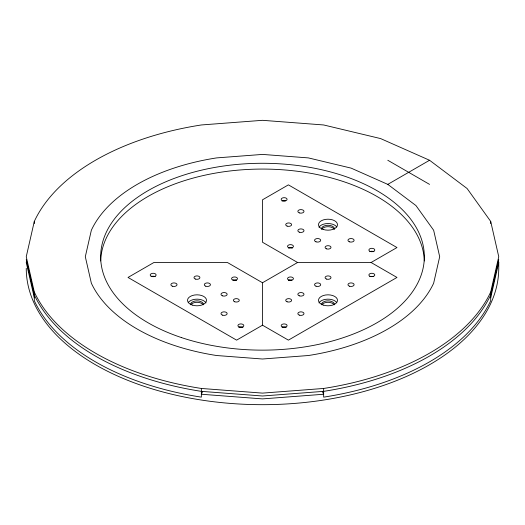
<?xml version="1.0" encoding="UTF-8"?>
<svg xmlns="http://www.w3.org/2000/svg" width="525" height="525" viewBox="0 0 525 525"><rect width="100%" height="100%" fill="white"/><g stroke="black" fill="none" stroke-linecap="round" stroke-linejoin="round"><path stroke-width="0.79" d="M490.698 292.018A236.25 136.395 0 0 1 323.643 388.461L323.643 397.143A236.25 136.395 0 0 0 490.698 300.694L490.698 292.018L498.75 256.712L490.698 221.412L467.099 188.514L429.555 160.263L380.625 138.587L323.643 124.963L262.5 120.317L201.357 124.963A236.25 136.395 0 0 0 34.302 221.412L26.25 256.712L34.302 292.018L34.302 300.694A236.25 136.395 0 0 0 201.357 397.143L201.357 388.461A236.25 136.395 0 0 1 34.302 292.018M26.611 260.932L26.25 262.5L34.302 297.8M498.75 259.606L490.698 294.906A236.25 136.395 0 0 1 323.643 391.355L262.5 396.001L201.357 391.355A236.25 136.395 0 0 1 34.302 294.906L26.25 259.606M490.698 297.8L498.75 262.5L498.389 260.932M202.716 391.322L201.357 394.249L262.5 398.895L323.643 394.249L322.284 391.322M387.791 184.38L415.951 205.564L433.65 230.239L439.688 256.712L433.65 283.192A177.188 102.296 0 0 1 308.359 355.523L262.5 359.008L216.641 355.523A177.188 102.296 0 0 1 91.35 283.192L85.312 256.712L91.35 230.239A177.188 102.296 0 0 1 216.641 157.9L262.5 154.416L308.359 157.9L351.094 168.118L387.791 184.38L429.555 160.263M262.5 282.752L297.583 262.5L371.083 262.5L396.979 277.449L288.396 340.141L262.5 325.192L236.604 340.141L128.021 277.449L153.917 262.5L227.417 262.5L262.5 282.752L262.5 325.192M371.083 262.5L396.979 247.551L288.396 184.859L262.5 199.808L262.5 242.248L297.583 262.5M282.043 201.062L282.66 200.793A2.953 1.706 0 0 0 287.09 199.375A2.953 1.706 0 0 0 282.66 197.899A2.953 1.706 0 0 0 282.66 200.852L285.613 200.793M288.396 248.03L290.483 247.531L292.569 248.03M288.396 280.343L289.715 279.904L291.959 280.074M369.751 251.698L371.838 251.199L373.925 251.698M238.777 327.311L240.863 326.812L242.957 327.311M369.751 276.675L370.361 276.406A2.953 1.706 0 0 0 374.791 274.988A2.953 1.706 0 0 0 370.361 273.512A2.953 1.706 0 0 0 370.361 276.465L373.314 276.406M282.043 327.311L284.137 326.812L286.223 327.311M151.686 276.406L153.162 276.176L155.249 276.675M233.041 280.074L235.285 279.904L236.604 280.343M323.643 388.461L262.5 393.113L201.357 388.461M387.791 160.263L429.555 184.38M498.75 262.5L498.75 268.288A236.25 136.395 0 0 1 262.5 404.683A236.25 136.395 0 0 1 26.25 268.288M490.698 221.412L490.698 223.578M34.302 221.412L34.302 223.578M321.884 304.703A6.556 3.787 0 0 1 327.987 302.308A6.556 3.787 0 0 1 334.084 304.703M318.983 302.886A9.509 5.493 0 0 1 327.672 299.158A9.509 5.493 0 0 1 336.768 302.544M321.431 304.776A6.556 3.787 0 0 1 327.987 300.864A6.556 3.787 0 0 1 334.537 304.776M100.688 260.938A161.831 93.43 0 0 1 262.5 169.07A161.831 93.43 0 0 1 424.312 260.938M321.884 229.09A6.556 3.787 0 0 1 327.987 226.695A6.556 3.787 0 0 1 334.084 229.09M318.983 227.266A9.509 5.493 0 0 1 327.672 223.545A9.509 5.493 0 0 1 336.768 226.931M321.431 229.162A6.556 3.787 0 0 1 327.987 225.245A6.556 3.787 0 0 1 334.537 229.162M190.916 304.703A6.556 3.787 0 0 1 197.013 302.308A6.556 3.787 0 0 1 203.116 304.703M188.232 302.544A9.509 5.493 0 0 1 197.328 299.158A9.509 5.493 0 0 1 206.017 302.886M190.463 304.776A6.556 3.787 0 0 1 197.013 300.864A6.556 3.787 0 0 1 203.569 304.776M299.296 295.831A3.071 1.772 0 0 0 303.995 294.387A3.071 1.772 0 0 0 299.48 292.76A3.071 1.772 0 0 0 299.296 295.831M299.296 315.125A3.071 1.772 0 0 0 303.995 313.681A3.071 1.772 0 0 0 299.48 312.053A3.071 1.772 0 0 0 299.296 315.125M349.414 286.191A3.071 1.772 0 0 0 354.106 284.74A3.071 1.772 0 0 0 349.598 283.119A3.071 1.772 0 0 0 349.414 286.191M323.229 305.064A9.509 5.493 0 0 0 337.496 300.307A9.509 5.493 0 0 0 323.229 295.555A9.509 5.493 0 0 0 323.229 305.064M316.004 286.191A3.071 1.772 0 0 0 320.696 284.74A3.071 1.772 0 0 0 316.181 283.119A3.071 1.772 0 0 0 316.004 286.191M287.103 301.79A2.953 1.706 0 0 0 291.618 300.398A2.953 1.706 0 0 0 287.28 298.837A2.953 1.706 0 0 0 287.103 301.79M326.478 279.057A2.953 1.706 0 0 0 330.993 277.666A2.953 1.706 0 0 0 326.655 276.104A2.953 1.706 0 0 0 326.478 279.057M289.006 280.133A2.953 1.706 0 0 0 293.436 278.657A2.953 1.706 0 0 0 289.006 277.18A2.953 1.706 0 0 0 289.006 280.133M282.66 327.101A2.953 1.706 0 0 0 287.09 325.625A2.953 1.706 0 0 0 282.66 324.148A2.953 1.706 0 0 0 282.66 327.101M181.584 337.627A161.831 93.43 0 0 0 424.331 256.712A161.831 93.43 0 0 0 181.584 175.796A161.831 93.43 0 0 0 181.584 337.627M316.004 241.822A3.071 1.772 0 0 0 320.696 240.378A3.071 1.772 0 0 0 316.181 238.75A3.071 1.772 0 0 0 316.004 241.822M349.414 241.822A3.071 1.772 0 0 0 354.106 240.378A3.071 1.772 0 0 0 349.598 238.75A3.071 1.772 0 0 0 349.414 241.822M299.296 212.887A3.071 1.772 0 0 0 303.995 211.444A3.071 1.772 0 0 0 299.48 209.816A3.071 1.772 0 0 0 299.296 212.887M323.229 229.445A9.509 5.493 0 0 0 337.496 224.693A9.509 5.493 0 0 0 323.229 219.936A9.509 5.493 0 0 0 323.229 229.445M299.296 232.175A3.071 1.772 0 0 0 303.995 230.731A3.071 1.772 0 0 0 299.48 229.11A3.071 1.772 0 0 0 299.296 232.175M326.478 248.837A2.953 1.706 0 0 0 330.993 247.452A2.953 1.706 0 0 0 326.655 245.884A2.953 1.706 0 0 0 326.478 248.837M287.103 226.104A2.953 1.706 0 0 0 291.618 224.72A2.953 1.706 0 0 0 287.28 223.151A2.953 1.706 0 0 0 287.103 226.104M289.006 247.82A2.953 1.706 0 0 0 293.436 246.343A2.953 1.706 0 0 0 289.006 244.867A2.953 1.706 0 0 0 289.006 247.82M370.361 251.488A2.953 1.706 0 0 0 374.791 250.012A2.953 1.706 0 0 0 370.361 248.535A2.953 1.706 0 0 0 370.361 251.488M205.748 286.191A3.071 1.772 0 0 0 210.44 284.74A3.071 1.772 0 0 0 205.931 283.119A3.071 1.772 0 0 0 205.748 286.191M172.338 286.191A3.071 1.772 0 0 0 177.03 284.74A3.071 1.772 0 0 0 172.515 283.119A3.071 1.772 0 0 0 172.338 286.191M222.449 315.125A3.071 1.772 0 0 0 227.148 313.681A3.071 1.772 0 0 0 222.633 312.053A3.071 1.772 0 0 0 222.449 315.125M192.262 305.064A9.509 5.493 0 0 0 206.522 300.307A9.509 5.493 0 0 0 192.262 295.555A9.509 5.493 0 0 0 192.262 305.064M222.449 295.831A3.071 1.772 0 0 0 227.148 294.387A3.071 1.772 0 0 0 222.633 292.76A3.071 1.772 0 0 0 222.449 295.831M195.392 279.057A2.953 1.706 0 0 0 199.907 277.666A2.953 1.706 0 0 0 195.569 276.104A2.953 1.706 0 0 0 195.392 279.057M234.767 301.79A2.953 1.706 0 0 0 239.282 300.398A2.953 1.706 0 0 0 234.944 298.837A2.953 1.706 0 0 0 234.767 301.79M239.387 327.101A2.953 1.706 0 0 0 243.817 325.625A2.953 1.706 0 0 0 239.387 324.148A2.953 1.706 0 0 0 239.387 327.101M233.041 280.133A2.953 1.706 0 0 0 237.471 278.657A2.953 1.706 0 0 0 233.041 277.18A2.953 1.706 0 0 0 233.041 280.133M151.075 276.196A2.953 1.706 0 0 0 156.017 275.428A2.953 1.706 0 0 0 152.401 273.341A2.953 1.706 0 0 0 151.075 276.196"/></g></svg>
